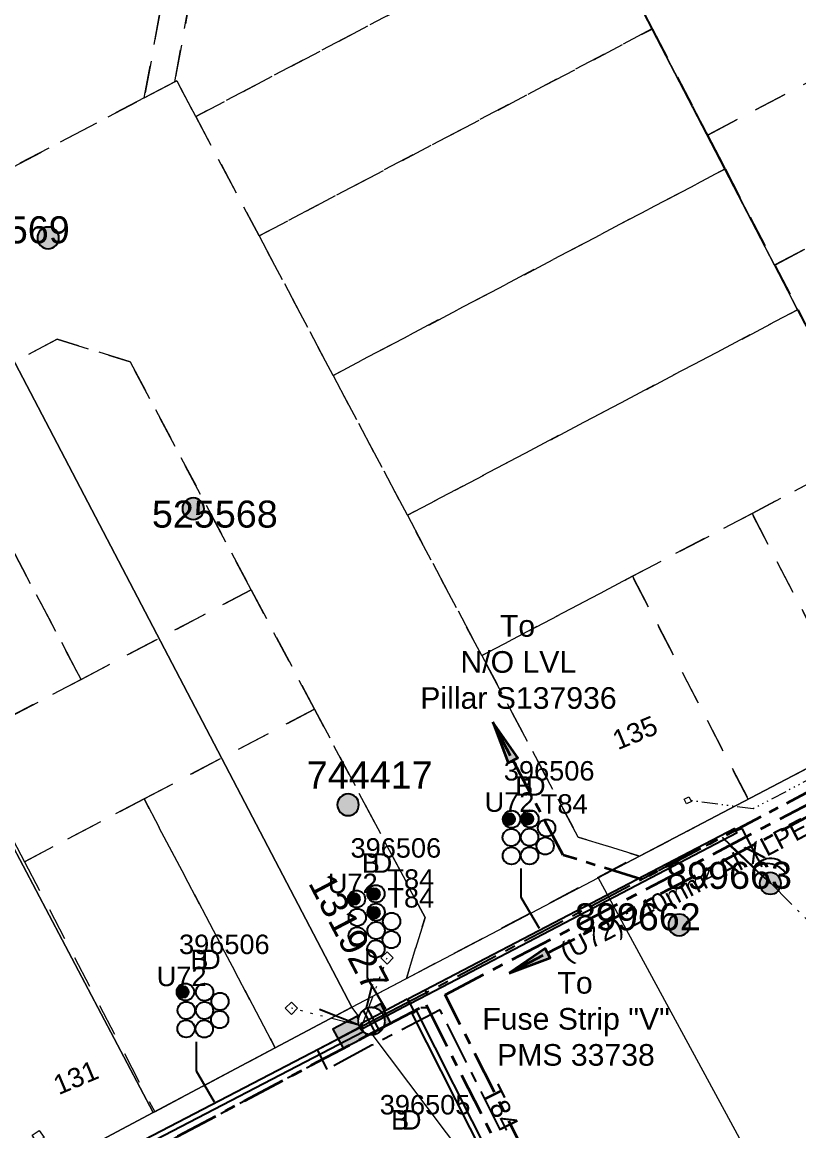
# Model space of a CAD drawing. Header units: metres. Extents: x 0 to 304202, y 0 to 6270858.
# Drawn here: x 303531.1 to 303603, y 6270281.1 to 6270383.7 of the extents above; entities that cross this region are included whole.
import ezdxf
from ezdxf import colors
from ezdxf.entities.mleader import LeaderData, LeaderLine
from ezdxf.enums import TextEntityAlignment as Align
from ezdxf.math import Vec2, Vec3

# ---------------------------------------------------------------- set-up
doc = ezdxf.new("R2010")
doc.units = ezdxf.units.M
for name, pattern in [('Cable Exist UG', [7, 4, -1, 1, -1]), ('Dash', [5, 3, -2]), ('PHANTOMX2', [6.6, 3, -0.75, 0.2, -0.75, 0.2, -0.75, 0.2, -0.75])]:
    doc.linetypes.add(name, pattern=pattern)
doc.layers.get('0').update_dxf_attribs({"color": 6})
doc.layers.add('_User Miscellaneous10', color=252, linetype='Continuous', lineweight=13, plot=False, transparency=0.65)
for name, color, linetype, lineweight in [('_User_HV_Exist', 1, 'Continuous', 35), ('_User_LV_Exist', 5, 'Continuous', 35), ('Cadastre Developer_SP_EXT', 98, 'Continuous', 15), ('Cadastre Developer_SP_NEW', 92, 'Continuous', 15), ('Cadastre Land Parcels_SP_EXT', 118, 'Continuous', 15), ('Cadastre Roads_SP_EXT', 218, 'Continuous', 15), ('Mains_HV_EXT', 13, 'Continuous', 25), ('Mains_LV_EXT', 163, 'Continuous', 25), ('Services_SP_EXT', 42, 'PHANTOMX2', 20)]:
    doc.layers.add(name, color=color, linetype=linetype, lineweight=lineweight)
for name, color, linetype in [('Duct_SP_EXT', 30, 'Continuous'), ('Equip_LV_EXT', 7, 'Continuous'), ('SupportsOH_SP_TR_HV_LV_SL_EXT', 7, 'Continuous'), ('SupportsUG_SP_LV_EXT', 7, 'Continuous'), ('Trench_SP_EXT', 7, 'Continuous')]:
    doc.layers.add(name, color=color, linetype=linetype)
doc.styles.add('iecARIAL', font='arial.ttf', dxfattribs={"height": 2})
doc.styles.add('POLE_LABEL', font='arial.ttf', dxfattribs={"height": 2})
doc.styles.get("Standard").update_dxf_attribs({"font": 'arial.ttf'})

# ---------------------------------------------------------------- blocks, each defined once
blk = doc.blocks.new('PILLAR_EXT')
blk.add_hatch(color=256).paths.add_polyline_path([(-2.5, 1), (-2.5, -1), (2.5, -1), (2.5, 1)])
for p, q in [((-2.5, 0), (2.5, 0)), ((0, 1), (0, -1))]:
    blk.add_line(p, q)
at = {"ltscale": 10}
blk.add_line((2.5, 0), (-2.5, 0), dxfattribs=at)
blk.add_lwpolyline([(-2.5, -1), (-1.25, -1), (1.25, -1), (2.5, -1), (2.5, 1), (-2.5, 1)], close=True)
at = {"width": 0.9, "flags": 8}
blk.add_attdef('ASSET_NUM', text='', height=2, rotation=90, dxfattribs=at).set_placement((-2, 4), align=Align.MIDDLE_LEFT)
for tag, p, flags in [('OWNED_BY', (0, -0.2), 9), ('STATE', (0, -0.4), 9), ('SUPPORT_TYPE', (0, -0.6), 9), ('USAGE', (0, -0.8), 9), ('LEGEND', (0, -1), 9), ('LOCATION', (0, -1.2), 9), ('STREETNAME', (0, -1.8), 9), ('SUBURB', (0, -2), 1), ('NOTES', (0, -1.4), 9), ('PARENT', (0, -1.6), 9)]:
    blk.add_attdef(tag, p, '', height=0.2, dxfattribs=dict(flags=flags))
blk = doc.blocks.new('DUCT_EXT')
blk.add_circle((0, 0.8), 0.8)
at = {"flags": 1}
blk.add_attdef('Z', (0, 0), '', height=0.2, dxfattribs=at)
at = {"flags": 9}
for tag, p in [('DUCT_CODE', (0, 0)), ('XSECT_TYPE', (0, -0.2)), ('STATE', (0, -0.6)), ('FB_REFERENCE', (0, -0.4)), ('NOTES', (0, -0.8))]:
    blk.add_attdef(tag, text='', height=0.2, dxfattribs=at).set_placement(p, align=Align.MIDDLE_LEFT)
blk = doc.blocks.new('CCP_EXT')
at = {"flags": 9}
for tag, p in [('STATE', (0, -1.8)), ('USAGE', (0, -1.2)), ('LEGEND', (0, -1.4)), ('LIFE_SUPPORT', (0, -1.6)), ('NOTES', (0, -2))]:
    blk.add_attdef(tag, text='', height=0.2, dxfattribs=at).set_placement(p, align=Align.MIDDLE_LEFT)
at = {"transparency": 33554687}
blk.add_wipeout([(0, 0.57), (0.57, 0), (0, -0.57), (-0.57, 0)], dxfattribs=at)
blk.add_lwpolyline([(-0.57, 0), (0, 0.57), (0.57, 0), (0, -0.57), (-0.57, 0)])
at = {"flags": 1}
blk.add_attdef('Z', (0, 0), '', height=0.2, dxfattribs=at)
at = {"flags": 9}
for tag, p in [('CCP_TYPE', (0, 0)), ('CONSTRUCTED_VOLTAGE', (0, -0.2)), ('OPERATING_VOLTAGE', (0, -0.6)), ('ORIENTATION', (0, -0.8)), ('OWNED_BY', (0, -1)), ('NO_PHASES', (0, -0.4))]:
    blk.add_attdef(tag, text='', height=0.2, dxfattribs=at).set_placement(p, align=Align.MIDDLE_LEFT)
blk = doc.blocks.new('POLE_EXT')
blk.add_hatch(color=256).paths.add_polyline_path([(-1, 0, 1), (1, 0, 1)])
blk.add_lwpolyline([(-1, 0, 1), (1, 0, 1)], format="xyb", close=True)
at = {"flags": 8}
blk.add_attdef('pNumber', text='', height=2, dxfattribs=at).set_placement((2.5, 2.5), align=Align.MIDDLE_CENTER)
at = {"style": 'POLE_LABEL', "flags": 9}
for tag, p in [('STRUCTURE_PLANT_NUMBER', (1.35, 0.03)), ('STREET_CODE', (1.35, -0.2))]:
    blk.add_attdef(tag, text='', height=0.2, dxfattribs=at).set_placement(p, align=Align.MIDDLE_LEFT)
at = {"flags": 9}
for tag, p in [('OWNED_BY', (1.35, -0.4)), ('SPECIAL_USE', (1.35, -0.8)), ('STATE', (1.35, -1)), ('PARENT', (1.35, -0.6)), ('cLV', (1.35, -1.4)), ('hDepth', (1.35, -1.6)), ('hDia', (1.35, -1.8)), ('cHV', (1.35, -2)), ('USAGE', (1.35, -1.2)), ('LBRACKET', (1.35, -2.2)), ('LExisting', (1.35, -2.4)), ('LANTNUMBER', (1.35, -2.6)), ('LOther', (1.35, -2.8)), ('LRemove', (1.35, -3)), ('cLinedev', (1.35, -3.4)), ('pExisting', (1.35, -3.8)), ('LEGEND', (1.35, -3.2)), ('LOCATION', (1.35, -3.6)), ('PFNUMBER', (1.35, -4)), ('NEWPFNUMBER', (1.35, -4.2)), ('pFooting', (1.35, -4.4)), ('pNew', (1.35, -4.6)), ('pRelocate', (1.35, -5)), ('pRemove', (1.35, -5.2)), ('pReplace', (1.35, -5.4)), ('pStay', (1.35, -5.6)), ('pType', (1.35, -5.8)), ('cspan', (1.35, -6)), ('STREETNAME', (1.35, -6.2)), ('SUBURB', (1.35, -6.4)), ('OPERATED_BY', (1.36, -7.01)), ('NOTES', (1.35, -6.6)), ('MAINTAINED_BY', (1.36, -6.81))]:
    blk.add_attdef(tag, text='', height=0.2, dxfattribs=at).set_placement(p, align=Align.MIDDLE_LEFT)
at = {"flags": 1}
blk.add_attdef('Z', (1.35, -7.33), '', height=0.2, dxfattribs=at)
blk = doc.blocks.new('LV_UG_LINKS_CLOSED_EXT')
at = {"layer": 'Equip_LV_EXT'}
for tag, flags, p in [('ACTUAL_STATUS', 9, (3, -2)), ('CONSTRUCTED_VOLTAGE', 9, (3, -2.2)), ('OPERATING_VOLTAGE', 9, (3, -2.6)), ('ORIENTATION', 9, (3, -2.8)), ('STATE', 9, (3, -3)), ('NO_PHASES', 9, (3, -2.4)), ('SWITCH_TYPE', 9, (3, -3.2)), ('OWNED_BY', 9, (3, -3.8)), ('OPERATED_BY', 9, (3, -4)), ('USAGE', 9, (3, -3.4)), ('NOTES', 9, (3, -3.6)), ('MAINTAINED_BY', 9, (3, -4.2)), ('TYPE', 9, (3, -4.6)), ('Z', 1, (3, -4.8)), ('NUMBER_OF_PHASES', 9, (3, -4.4))]:
    blk.add_attdef(tag, text='', height=0.2, dxfattribs=dict(at, flags=flags)).set_placement(p, align=Align.MIDDLE_LEFT)
at = {"transparency": 33554687}
blk.add_wipeout([(4, 1.25), (3.97, 1.25), (3.94, 1.25), (3.91, 1.25), (3.88, 1.24), (3.85, 1.24), (3.82, 1.24), (3.79, 1.23), (3.76, 1.23), (3.73, 1.22), (3.7, 1.21), (3.67, 1.2), (3.64, 1.2), (3.61, 1.19), (3.58, 1.18), (3.55, 1.17), (3.52, 1.15), (3.49, 1.14), (3.47, 1.13), (3.44, 1.12), (3.41, 1.1), (3.38, 1.09), (3.36, 1.07), (3.33, 1.06), (3.31, 1.04), (3.28, 1.02), (3.26, 1), (3.23, 0.99), (3.21, 0.97), (3.18, 0.95), (3.16, 0.93), (3.14, 0.91), (3.12, 0.88), (3.09, 0.86), (3.07, 0.84), (3.05, 0.82), (3.03, 0.79), (3.01, 0.77), (3, 0.74), (2.98, 0.72), (2.96, 0.69), (2.94, 0.67), (2.93, 0.64), (2.91, 0.62), (2.9, 0.59), (2.88, 0.56), (2.87, 0.53), (2.86, 0.51), (2.85, 0.48), (2.83, 0.45), (2.82, 0.42), (2.81, 0.39), (2.8, 0.36), (2.8, 0.33), (2.79, 0.3), (2.78, 0.27), (2.77, 0.24), (2.77, 0.21), (2.76, 0.18), (2.76, 0.15), (2.76, 0.12), (2.75, 0.09), (2.75, 0.06), (2.75, 0.03), (2.75, 0), (2.75, -0.03), (2.75, -0.06), (2.75, -0.09), (2.76, -0.12), (2.76, -0.15), (2.76, -0.18), (2.77, -0.21), (2.77, -0.24), (2.78, -0.27), (2.79, -0.3), (2.8, -0.33), (2.8, -0.36), (2.81, -0.39), (2.82, -0.42), (2.83, -0.45), (2.85, -0.48), (2.86, -0.51), (2.87, -0.53), (2.88, -0.56), (2.9, -0.59), (2.91, -0.62), (2.93, -0.64), (2.94, -0.67), (2.96, -0.69), (2.98, -0.72), (3, -0.74), (3.01, -0.77), (3.03, -0.79), (3.05, -0.82), (3.07, -0.84), (3.09, -0.86), (3.12, -0.88), (3.14, -0.91), (3.16, -0.93), (3.18, -0.95), (3.21, -0.97), (3.23, -0.99), (3.26, -1), (3.28, -1.02), (3.31, -1.04), (3.33, -1.06), (3.36, -1.07), (3.38, -1.09), (3.41, -1.1), (3.44, -1.12), (3.47, -1.13), (3.49, -1.14), (3.52, -1.15), (3.55, -1.17), (3.58, -1.18), (3.61, -1.19), (3.64, -1.2), (3.67, -1.2), (3.7, -1.21), (3.73, -1.22), (3.76, -1.23), (3.79, -1.23), (3.82, -1.24), (3.85, -1.24), (3.88, -1.24), (3.91, -1.25), (3.94, -1.25), (3.97, -1.25), (4, -1.25), (4.03, -1.25), (4.06, -1.25), (4.09, -1.25), (4.12, -1.24), (4.15, -1.24), (4.18, -1.24), (4.21, -1.23), (4.24, -1.23), (4.27, -1.22), (4.3, -1.21), (4.33, -1.2), (4.36, -1.2), (4.39, -1.19), (4.42, -1.18), (4.45, -1.17), (4.48, -1.15), (4.51, -1.14), (4.53, -1.13), (4.56, -1.12), (4.59, -1.1), (4.62, -1.09), (4.64, -1.07), (4.67, -1.06), (4.69, -1.04), (4.72, -1.02), (4.74, -1), (4.77, -0.99), (4.79, -0.97), (4.82, -0.95), (4.84, -0.93), (4.86, -0.91), (4.88, -0.88), (4.91, -0.86), (4.93, -0.84), (4.95, -0.82), (4.97, -0.79), (4.99, -0.77), (5, -0.74), (5.02, -0.72), (5.04, -0.69), (5.06, -0.67), (5.07, -0.64), (5.09, -0.62), (5.1, -0.59), (5.12, -0.56), (5.13, -0.53), (5.14, -0.51), (5.15, -0.48), (5.17, -0.45), (5.18, -0.42), (5.19, -0.39), (5.2, -0.36), (5.2, -0.33), (5.21, -0.3), (5.22, -0.27), (5.23, -0.24), (5.23, -0.21), (5.24, -0.18), (5.24, -0.15), (5.24, -0.12), (5.25, -0.09), (5.25, -0.06), (5.25, -0.03), (5.25, 0), (5.25, 0.03), (5.25, 0.06), (5.25, 0.09), (5.24, 0.12), (5.24, 0.15), (5.24, 0.18), (5.23, 0.21), (5.23, 0.24), (5.22, 0.27), (5.21, 0.3), (5.2, 0.33), (5.2, 0.36), (5.19, 0.39), (5.18, 0.42), (5.17, 0.45), (5.15, 0.48), (5.14, 0.51), (5.13, 0.53), (5.12, 0.56), (5.1, 0.59), (5.09, 0.62), (5.07, 0.64), (5.06, 0.67), (5.04, 0.69), (5.02, 0.72), (5, 0.74), (4.99, 0.77), (4.97, 0.79), (4.95, 0.82), (4.93, 0.84), (4.91, 0.86), (4.88, 0.88), (4.86, 0.91), (4.84, 0.93), (4.82, 0.95), (4.79, 0.97), (4.77, 0.99), (4.74, 1), (4.72, 1.02), (4.69, 1.04), (4.67, 1.06), (4.64, 1.07), (4.62, 1.09), (4.59, 1.1), (4.56, 1.12), (4.53, 1.13), (4.51, 1.14), (4.48, 1.15), (4.45, 1.17), (4.42, 1.18), (4.39, 1.19), (4.36, 1.2), (4.33, 1.2), (4.3, 1.21), (4.27, 1.22), (4.24, 1.23), (4.21, 1.23), (4.18, 1.24), (4.15, 1.24), (4.12, 1.24), (4.09, 1.25), (4.06, 1.25), (4.03, 1.25)], dxfattribs=at).dxf.layer = 'Equip_LV_EXT'
at = {"layer": 'Equip_LV_EXT'}
for p, q in [((3.79, 1.23), (3.79, -1.23)), ((4.21, 1.23), (4.21, -1.23))]:
    blk.add_line(p, q, dxfattribs=at)
at = {"layer": 'Equip_LV_EXT', "flags": 128}
blk.add_lwpolyline([(4, 1.25), (3.97, 1.25), (3.94, 1.25), (3.91, 1.25), (3.88, 1.24), (3.85, 1.24), (3.82, 1.24), (3.79, 1.23), (3.76, 1.23), (3.73, 1.22), (3.7, 1.21), (3.67, 1.2), (3.64, 1.2), (3.61, 1.19), (3.58, 1.18), (3.55, 1.17), (3.52, 1.15), (3.49, 1.14), (3.47, 1.13), (3.44, 1.12), (3.41, 1.1), (3.38, 1.09), (3.36, 1.07), (3.33, 1.06), (3.31, 1.04), (3.28, 1.02), (3.26, 1), (3.23, 0.99), (3.21, 0.97), (3.18, 0.95), (3.16, 0.93), (3.14, 0.91), (3.12, 0.88), (3.09, 0.86), (3.07, 0.84), (3.05, 0.82), (3.03, 0.79), (3.01, 0.77), (3, 0.74), (2.98, 0.72), (2.96, 0.69), (2.94, 0.67), (2.93, 0.64), (2.91, 0.62), (2.9, 0.59), (2.88, 0.56), (2.87, 0.53), (2.86, 0.51), (2.85, 0.48), (2.83, 0.45), (2.82, 0.42), (2.81, 0.39), (2.8, 0.36), (2.8, 0.33), (2.79, 0.3), (2.78, 0.27), (2.77, 0.24), (2.77, 0.21), (2.76, 0.18), (2.76, 0.15), (2.76, 0.12), (2.75, 0.09), (2.75, 0.06), (2.75, 0.03), (2.75, 0), (2.75, -0.03), (2.75, -0.06), (2.75, -0.09), (2.76, -0.12), (2.76, -0.15), (2.76, -0.18), (2.77, -0.21), (2.77, -0.24), (2.78, -0.27), (2.79, -0.3), (2.8, -0.33), (2.8, -0.36), (2.81, -0.39), (2.82, -0.42), (2.83, -0.45), (2.85, -0.48), (2.86, -0.51), (2.87, -0.53), (2.88, -0.56), (2.9, -0.59), (2.91, -0.62), (2.93, -0.64), (2.94, -0.67), (2.96, -0.69), (2.98, -0.72), (3, -0.74), (3.01, -0.77), (3.03, -0.79), (3.05, -0.82), (3.07, -0.84), (3.09, -0.86), (3.12, -0.88), (3.14, -0.91), (3.16, -0.93), (3.18, -0.95), (3.21, -0.97), (3.23, -0.99), (3.26, -1), (3.28, -1.02), (3.31, -1.04), (3.33, -1.06), (3.36, -1.07), (3.38, -1.09), (3.41, -1.1), (3.44, -1.12), (3.47, -1.13), (3.49, -1.14), (3.52, -1.15), (3.55, -1.17), (3.58, -1.18), (3.61, -1.19), (3.64, -1.2), (3.67, -1.2), (3.7, -1.21), (3.73, -1.22), (3.76, -1.23), (3.79, -1.23), (3.82, -1.24), (3.85, -1.24), (3.88, -1.24), (3.91, -1.25), (3.94, -1.25), (3.97, -1.25), (4, -1.25), (4.03, -1.25), (4.06, -1.25), (4.09, -1.25), (4.12, -1.24), (4.15, -1.24), (4.18, -1.24), (4.21, -1.23), (4.24, -1.23), (4.27, -1.22), (4.3, -1.21), (4.33, -1.2), (4.36, -1.2), (4.39, -1.19), (4.42, -1.18), (4.45, -1.17), (4.48, -1.15), (4.51, -1.14), (4.53, -1.13), (4.56, -1.12), (4.59, -1.1), (4.62, -1.09), (4.64, -1.07), (4.67, -1.06), (4.69, -1.04), (4.72, -1.02), (4.74, -1), (4.77, -0.99), (4.79, -0.97), (4.82, -0.95), (4.84, -0.93), (4.86, -0.91), (4.88, -0.88), (4.91, -0.86), (4.93, -0.84), (4.95, -0.82), (4.97, -0.79), (4.99, -0.77), (5, -0.74), (5.02, -0.72), (5.04, -0.69), (5.06, -0.67), (5.07, -0.64), (5.09, -0.62), (5.1, -0.59), (5.12, -0.56), (5.13, -0.53), (5.14, -0.51), (5.15, -0.48), (5.17, -0.45), (5.18, -0.42), (5.19, -0.39), (5.2, -0.36), (5.2, -0.33), (5.21, -0.3), (5.22, -0.27), (5.23, -0.24), (5.23, -0.21), (5.24, -0.18), (5.24, -0.15), (5.24, -0.12), (5.25, -0.09), (5.25, -0.06), (5.25, -0.03), (5.25, 0), (5.25, 0.03), (5.25, 0.06), (5.25, 0.09), (5.24, 0.12), (5.24, 0.15), (5.24, 0.18), (5.23, 0.21), (5.23, 0.24), (5.22, 0.27), (5.21, 0.3), (5.2, 0.33), (5.2, 0.36), (5.19, 0.39), (5.18, 0.42), (5.17, 0.45), (5.15, 0.48), (5.14, 0.51), (5.13, 0.53), (5.12, 0.56), (5.1, 0.59), (5.09, 0.62), (5.07, 0.64), (5.06, 0.67), (5.04, 0.69), (5.02, 0.72), (5, 0.74), (4.99, 0.77), (4.97, 0.79), (4.95, 0.82), (4.93, 0.84), (4.91, 0.86), (4.88, 0.88), (4.86, 0.91), (4.84, 0.93), (4.82, 0.95), (4.79, 0.97), (4.77, 0.99), (4.74, 1), (4.72, 1.02), (4.69, 1.04), (4.67, 1.06), (4.64, 1.07), (4.62, 1.09), (4.59, 1.1), (4.56, 1.12), (4.53, 1.13), (4.51, 1.14), (4.48, 1.15), (4.45, 1.17), (4.42, 1.18), (4.39, 1.19), (4.36, 1.2), (4.33, 1.2), (4.3, 1.21), (4.27, 1.22), (4.24, 1.23), (4.21, 1.23), (4.18, 1.24), (4.15, 1.24), (4.12, 1.24), (4.09, 1.25), (4.06, 1.25), (4.03, 1.25)], close=True, dxfattribs=at)
blk = doc.blocks.new('CABLE_LARGE_EXT')
h = blk.add_hatch(color=256)
edge = h.paths.add_edge_path()
edge.add_arc((0, 0.55), 0.55, 0, 360)
blk.add_circle((0, 0.55), 0.55)
at = {"flags": 1}
blk.add_attdef('Z', (0, 0), '', height=0.2, dxfattribs=at)
at = {"flags": 9}
for tag, p in [('COND_CODE', (0, 0)), ('STATE', (0, -0.4)), ('XSECT_SIZE', (0, -0.6)), ('FB_REFERENCE', (0, -0.2)), ('NOTES', (0, -0.8))]:
    blk.add_attdef(tag, text='', height=0.2, dxfattribs=at).set_placement(p, align=Align.MIDDLE_LEFT)
blk = doc.blocks.new('*U256')
at = {"layer": 'Services_SP_EXT', "linetype": 'Continuous', "ltscale": 0.5}
blk.add_lwpolyline([(-17.75, 2.75), (-17.25, 2.75), (-17.25, 2.25), (-17.75, 2.25)], close=True, dxfattribs=at)
at = {"layer": 'Services_SP_EXT', "ltscale": 0.5, "flags": 128}
for points in [[(-12.5, -1), (-17.5, 2.5)], [(-2.5, -1), (-12.5, -1)], [(-2.5, -1), (0, -2), (2.5, -1)]]:
    blk.add_lwpolyline(points, dxfattribs=at)
blk = doc.blocks.new('ARROW')
h = blk.add_hatch(color=256)
h.dxf.hatch_style = 1
h.paths.add_polyline_path([(-4, 0), (0, -0.5), (0, 0.5)])
blk.add_line((-0.5, 0), (-4, 0))
at = {"flags": 128}
blk.add_lwpolyline([(-4, 0), (0, -0.5), (0, 0.5)], close=True, dxfattribs=at)
blk.add_circle((0, 0), 0.0001)

msp = doc.modelspace()

# ---------------------------------------------------------------- linework, layer by layer
at = {"layer": '_User_HV_Exist', "linetype": 'Cable Exist UG'}
msp.add_lwpolyline([(303581.228, 6270225.006), (303581.228, 6270225.006), (303607.027, 6270238.593), (303599.583, 6270252.862), (303599.583, 6270252.862), (303599.299, 6270253.391), (303590.909, 6270269.192), (303581.083, 6270272.223), (303570.221, 6270293.73), (303570.221, 6270293.73), (303633.358, 6270326.85), (303633.358, 6270326.85)], dxfattribs=at)
at = {"layer": '_User_LV_Exist', "linetype": 'Cable Exist UG', "ltscale": 0.9}
for points in [[(303632.888, 6270327.743), (303588.415, 6270304.395), (303581.143, 6270306.638), (303576.494, 6270315.394)], [(303609.619, 6270314.379), (303610.083, 6270313.493), (303579.698, 6270297.573)]]:
    msp.add_lwpolyline(points, dxfattribs=at)
at = {"layer": 'Cadastre Developer_SP_EXT', "linetype": 'Dash'}
for points in [[(303574.241, 6270412.114), (303569.769, 6270420.721), (303558.772, 6270414.939), (303545.349, 6270407.882), (303544.803, 6270389.913), (303542.373, 6270376.678), (303545.186, 6270378.158), (303547.616, 6270391.393), (303576.985, 6270406.834), (303574.241, 6270412.114)], [(303545.349, 6270407.882), (303541.722, 6270414.865), (303528.445, 6270407.883), (303515.12, 6270401.292), (303514.099, 6270400.787), (303530.192, 6270370.27), (303542.373, 6270376.678), (303544.803, 6270389.913), (303545.349, 6270407.882)], [(303581.2, 6270398.721), (303576.985, 6270406.834), (303547.616, 6270391.393), (303545.186, 6270378.158), (303545.38, 6270378.26), (303547.138, 6270374.948), (303583.587, 6270394.127), (303581.2, 6270398.721)], [(303623.772, 6270388.64), (303623.735, 6270388.712), (303617.526, 6270400.663), (303588.278, 6270385.26), (303589.416, 6270383.07), (303594.387, 6270373.502), (303594.526, 6270373.237), (303623.772, 6270388.64)], [(303589.363, 6270383.043), (303588.213, 6270385.226), (303583.587, 6270394.127), (303547.138, 6270374.948), (303553, 6270363.908), (303589.363, 6270383.043)], [(303629.998, 6270376.659), (303623.772, 6270388.64), (303594.526, 6270373.237), (303596.166, 6270370.12), (303596.148, 6270370.11), (303600.749, 6270361.256), (303629.998, 6270376.659)], [(303559.849, 6270351.009), (303596.166, 6270370.12), (303594.526, 6270373.237), (303589.358, 6270383.049), (303553, 6270363.908), (303559.849, 6270351.009)], [(303635.138, 6270366.765), (303629.998, 6270376.659), (303600.772, 6270361.213), (303602.903, 6270357.111), (303605.834, 6270351.333), (303635.138, 6270366.765)], [(303602.839, 6270357.076), (303600.686, 6270361.222), (303596.132, 6270370.103), (303559.849, 6270351.009), (303566.719, 6270338.069), (303602.839, 6270357.076)], [(303609.617, 6270344.034), (303605.825, 6270351.329), (303602.839, 6270357.076), (303566.719, 6270338.069), (303573.612, 6270325.087), (303587.556, 6270332.426), (303598.618, 6270338.246), (303609.617, 6270344.034)], [(303541.068, 6270352.262), (303534.297, 6270354.352), (303523.051, 6270348.435), (303536.52, 6270322.892), (303552.263, 6270331.175), (303541.068, 6270352.262)], [(303523.051, 6270348.435), (303511.989, 6270342.616), (303525.458, 6270317.073), (303536.52, 6270322.892), (303523.051, 6270348.435)], [(303611.821, 6270339.793), (303609.617, 6270344.034), (303598.618, 6270338.246), (303609.333, 6270317.616), (303620.345, 6270323.386), (303611.821, 6270339.793)], [(303598.618, 6270338.246), (303587.556, 6270332.426), (303598.262, 6270311.814), (303609.333, 6270317.616), (303598.618, 6270338.246)], [(303587.556, 6270332.426), (303573.612, 6270325.087), (303582.521, 6270308.306), (303588.217, 6270306.549), (303598.262, 6270311.814), (303587.556, 6270332.426)], [(303558.125, 6270320.135), (303552.263, 6270331.175), (303536.52, 6270322.892), (303525.458, 6270317.073), (303527.896, 6270312.448), (303531.279, 6270306.032), (303542.351, 6270311.836), (303558.125, 6270320.135)], [(303542.351, 6270311.836), (303531.279, 6270306.032), (303543.342, 6270282.898), (303554.486, 6270288.82), (303542.351, 6270311.836)]]:
    msp.add_lwpolyline(points, close=True, dxfattribs=at)
at = {"layer": 'Cadastre Land Parcels_SP_EXT', "linetype": 'Continuous'}
for points in [[(303512.596, 6270437.819), (303491.463, 6270426.589), (303561.587, 6270292.592), (303584.372, 6270304.534), (303620.345, 6270323.387), (303569.738, 6270420.86), (303545.161, 6270407.885), (303541.547, 6270414.819), (303528.247, 6270407.801), (303512.596, 6270437.819)], [(303561.587, 6270292.592), (303491.463, 6270426.589), (303472.61, 6270416.674), (303488.373, 6270386.813), (303504.225, 6270356.715), (303511.658, 6270342.593), (303527.509, 6270312.492), (303543.197, 6270282.825), (303561.587, 6270292.592)], [(303543.197, 6270282.825), (303527.509, 6270312.492), (303515.147, 6270305.998), (303530.858, 6270276.271), (303543.197, 6270282.825)]]:
    msp.add_lwpolyline(points, close=True, dxfattribs=at)
at = {"layer": 'Cadastre Roads_SP_EXT', "linetype": 'Continuous'}
msp.add_lwpolyline([(303742.518, 6270351.898), (303733.669, 6270365.971), (303725.723, 6270378.607), (303620.345, 6270323.387), (303584.372, 6270304.534), (303599.402, 6270276.844), (303742.518, 6270351.898)], close=True, dxfattribs=at)
at = {"layer": 'Duct_SP_EXT'}
for p, q in [((303597.017, 6270309.117), (303568.362, 6270294.156)), ((303597.017, 6270309.117), (303597.128, 6270308.904)), ((303597.239, 6270308.692), (303597.128, 6270308.904)), ((303597.239, 6270308.692), (303568.584, 6270293.73)), ((303568.362, 6270294.156), (303566.755, 6270293.316)), ((303568.584, 6270293.73), (303566.977, 6270292.891)), ((303568.362, 6270294.156), (303568.473, 6270293.943)), ((303568.584, 6270293.73), (303568.473, 6270293.943)), ((303566.716, 6270293.318), (303566.828, 6270293.106)), ((303566.755, 6270293.316), (303566.866, 6270293.104)), ((303566.94, 6270292.894), (303566.828, 6270293.106)), ((303566.977, 6270292.891), (303566.866, 6270293.104)), ((303567.164, 6270291.997), (303567.378, 6270292.105)), ((303577.481, 6270271.623), (303567.164, 6270291.997)), ((303567.592, 6270292.214), (303567.378, 6270292.105)), ((303577.909, 6270271.84), (303567.592, 6270292.214))]:
    msp.add_line(p, q, dxfattribs=at)
for points in [[(303577.233, 6270305.416), (303577.233, 6270302.749), (303578.909, 6270299.879)], [(303563.005, 6270297.971), (303563.005, 6270295.304), (303564.681, 6270292.434)], [(303547.169, 6270289.367), (303547.169, 6270286.701), (303548.845, 6270283.83)]]:
    msp.add_lwpolyline(points, dxfattribs=at)
at = {"layer": 'Mains_HV_EXT', "linetype": 'Cable Exist UG'}
msp.add_lwpolyline([(303592.704, 6270246.882), (303600.49, 6270250.979), (303599.583, 6270252.862), (303599.583, 6270252.862), (303599.299, 6270253.391), (303590.909, 6270269.192), (303581.083, 6270272.223), (303570.221, 6270293.73), (303570.221, 6270293.73), (303596.573, 6270307.519), (303600.314, 6270304.026)], dxfattribs=at)
at = {"layer": 'Mains_HV_EXT', "linetype": 'Continuous'}
msp.add_lwpolyline([(303602.022, 6270305.228, 0.6071515), (303598.763, 6270305.434)], format="xyb", dxfattribs=at)
at = {"layer": 'Mains_LV_EXT', "linetype": 'Continuous'}
msp.add_lwpolyline([(303601.78, 6270304.916, 0.4102375), (303598.906, 6270305.526)], format="xyb", dxfattribs=at)
at = {"layer": 'Services_SP_EXT'}
msp.add_lwpolyline([(303600.196, 6270304.197), (303614.439, 6270289.88), (303623.998, 6270275.859)], dxfattribs=at)
at = {"layer": 'Trench_SP_EXT', "linetype": 'Cable Exist UG'}
for points in [[(303597.128, 6270308.904), (303597.686, 6270309.099), (303600.314, 6270304.026)], [(303558.6, 6270292.397), (303562.515, 6270290.821), (303563.72, 6270295.567)], [(303567.378, 6270292.105), (303566.899, 6270293.118)]]:
    msp.add_lwpolyline(points, dxfattribs=at)

# ---------------------------------------------------------------- block references
at = {"layer": '_User Miscellaneous10', "rotation": 27.6607811217951}
msp.add_blockref('*U256', (303609.333, 6270317.616), dxfattribs=at)
at = {"layer": '_User_LV_Exist'}
for p, rotation in [((303576.494, 6270315.394), 297.966098924962), ((303579.698, 6270297.573), 27.65261282198681)]:
    msp.add_blockref('ARROW', p, dxfattribs=dict(at, rotation=rotation))
at = {"layer": 'Duct_SP_EXT'}
for name, p, rotation in [('DUCT_EXT', (303575.569, 6270309.971), 269.0225856061805), ('CABLE_LARGE_EXT', (303575.569, 6270309.971), 270.1351843094477), ('CABLE_LARGE_EXT', (303577.267, 6270309.987), 270.8535634903801), ('DUCT_EXT', (303577.267, 6270309.987), 269.8098478179701), ('DUCT_EXT', (303578.804, 6270309.152), 269.7167418960036), ('DUCT_EXT', (303575.536, 6270308.266), 270.3274008977049), ('DUCT_EXT', (303577.229, 6270308.284), 270.3274008977049), ('DUCT_EXT', (303578.675, 6270307.481), 270.276479293946), ('DUCT_EXT', (303575.553, 6270306.569), 270.3274008977049), ('DUCT_EXT', (303577.235, 6270306.578), 270.3274008977049), ('DUCT_EXT', (303563.016, 6270303.039), 272.2670628440103), ('DUCT_EXT', (303561.214, 6270302.589), 269.5141045886899), ('CABLE_LARGE_EXT', (303561.214, 6270302.589), 269.5141045886899), ('CABLE_LARGE_EXT', (303563.065, 6270303.039), 270.8535634903801), ('DUCT_EXT', (303561.29, 6270300.892), 269.3526176247397), ('DUCT_EXT', (303563.032, 6270301.383), 268.6980473304525), ('CABLE_LARGE_EXT', (303563.065, 6270301.3), 270.8535634903801), ('DUCT_EXT', (303564.462, 6270300.508), 269.8163603115904), ('DUCT_EXT', (303561.278, 6270299.195), 269.3526176247397), ('DUCT_EXT', (303563.028, 6270299.676), 269.3526176247397), ('DUCT_EXT', (303564.43, 6270298.824), 269.8587343692632), ('DUCT_EXT', (303563.005, 6270297.971), 269.3526176247397), ('DUCT_EXT', (303545.378, 6270293.986), 269.5141045886899), ('CABLE_LARGE_EXT', (303545.378, 6270293.986), 269.5141045886899), ('DUCT_EXT', (303547.15, 6270293.985), 268.6980473304525), ('DUCT_EXT', (303548.58, 6270293.111), 269.8163603115904), ('DUCT_EXT', (303545.453, 6270292.289), 269.3526176247397), ('DUCT_EXT', (303547.146, 6270292.279), 269.3526176247397), ('DUCT_EXT', (303545.442, 6270290.592), 269.3526176247397), ('DUCT_EXT', (303547.123, 6270290.573), 269.3526176247397), ('DUCT_EXT', (303548.548, 6270291.426), 269.8587343692632)]:
    msp.add_blockref(name, p, dxfattribs=dict(at, rotation=rotation))
at = {"layer": 'SupportsOH_SP_TR_HV_LV_SL_EXT'}
ref = msp.add_blockref('POLE_EXT', (303533.474, 6270363.724), dxfattribs=at)
ref.add_attrib('ASSET_NUM', '525569', dxfattribs={"layer": '0', "height": 2.5, "style": 'POLE_LABEL'}).set_placement((303535.474, 6270364.474), align=Align.MIDDLE_RIGHT)
ref = msp.add_blockref('POLE_EXT', (303546.9, 6270338.679), dxfattribs=at)
ref.add_attrib('ASSET_NUM', '525568', dxfattribs={"layer": '0', "height": 2.5, "style": 'POLE_LABEL'}).set_placement((303548.9, 6270339.429), align=Align.TOP_CENTER)
ref = msp.add_blockref('POLE_EXT', (303561.232, 6270311.299), dxfattribs=at)
ref.add_attrib('ASSET_NUM', '744417', dxfattribs={"layer": '0', "height": 2.5, "style": 'POLE_LABEL'}).set_placement((303563.232, 6270312.049), align=Align.BOTTOM_CENTER)
ref = msp.add_blockref('POLE_EXT', (303600.314, 6270304.025), dxfattribs=at)
ref.add_attrib('ASSET_NUM', '899663', dxfattribs={"layer": '0', "height": 2.5, "rotation": 0.07257, "style": 'POLE_LABEL'}).set_placement((303602.314, 6270304.775), align=Align.MIDDLE_RIGHT)
ref = msp.add_blockref('POLE_EXT', (303591.875, 6270300.183), dxfattribs=at)
ref.add_attrib('ASSET_NUM', '899662', dxfattribs={"layer": '0', "height": 2.5, "style": 'POLE_LABEL'}).set_placement((303593.875, 6270300.933), align=Align.MIDDLE_RIGHT)
at = {"layer": 'SupportsUG_SP_LV_EXT'}
ref = msp.add_blockref('PILLAR_EXT', (303562.515, 6270290.821), dxfattribs=dict(at, rotation=27.78880865400763))
ref.add_attrib('ASSET_NUM', '131927', dxfattribs={"layer": '0', "height": 2.5, "rotation": 297.62957, "style": 'iecARIAL'}).set_placement((303564.015, 6270294.321), align=Align.MIDDLE_RIGHT)

# ---------------------------------------------------------------- texts
at = {"layer": '_User_HV_Exist', "lineweight": 0, "insert": (303597.775, 6270307.293), "char_height": 1.75, "attachment_point": 2, "rotation": 27.65928}
msp.add_mtext('(U72) 240mm² Al XLPE/PVC/HDPE', dxfattribs=at)
at = {"layer": '_User_LV_Exist', "char_height": 2, "attachment_point": 1}
for s, insert in [('\\pi-1.5457;To\\P\\pi-5.2012;N/O LVL\\P\\pi-8.9147;Pillar S137936', (303576.832, 6270328.84)), ('\\pi-1.5457;To\\P\\pi-8.498;Fuse Strip "V"\\P\\pi-7.131;PMS 33738', (303582.154, 6270295.83))]:
    msp.add_mtext(s, dxfattribs=dict(at, insert=insert))
at = {"layer": 'Cadastre Land Parcels_SP_EXT'}
for s, rotation, p in [('135', 22.61038, (303586.191, 6270316.329)), ('131', 22.89048, (303534.447, 6270284.428))]:
    msp.add_text(s, height=1.8, rotation=rotation, dxfattribs=at).set_placement(p)
at = {"layer": 'Duct_SP_EXT'}
for s, p in [('396506', (303575.648, 6270313.536)), ('B', (303576.692, 6270312.136)), ('D', (303577.698, 6270312.136)), ('U72', (303573.866, 6270310.643)), ('T84', (303579.072, 6270310.475)), ('396506', (303561.458, 6270306.405)), ('B', (303562.502, 6270305.005)), ('D', (303563.508, 6270305.005)), ('U72', (303559.357, 6270303.125)), ('T84', (303564.87, 6270303.527)), ('T84', (303564.87, 6270301.788)), ('396506', (303545.584, 6270297.488)), ('B', (303546.628, 6270296.088)), ('D', (303547.634, 6270296.088)), ('U72', (303543.521, 6270294.522)), ('396505', (303564.163, 6270282.654)), ('B', (303565.207, 6270281.254)), ('D', (303566.213, 6270281.254))]:
    msp.add_text(s, height=1.8, dxfattribs=at).set_placement(p)
at = {"layer": 'Mains_LV_EXT'}
msp.add_text('T84', height=1.8, rotation=296.67903, dxfattribs=at).set_placement((303573.549, 6270284.768))

# ---------------------------------------------------------------- next in the draw order: block references
at = {"layer": 'Services_SP_EXT'}
for p in [(303564.841, 6270297.133), (303555.994, 6270292.47)]:
    msp.add_blockref('CCP_EXT', p, dxfattribs=at)
at = {"layer": 'Services_SP_EXT', "rotation": 258.9986380948042}
msp.add_blockref('CCP_EXT', (303532.545, 6270280.625), dxfattribs=at)

# ---------------------------------------------------------------- next in the draw order: linework, layer by layer
at = {"layer": 'Cadastre Developer_SP_EXT', "linetype": 'Dash'}
for points in [[(303566.719, 6270338.069), (303559.849, 6270351.009), (303553, 6270363.908), (303547.138, 6270374.948), (303545.38, 6270378.26), (303545.186, 6270378.158), (303542.373, 6270376.678), (303530.192, 6270370.27), (303517.358, 6270363.52), (303504.526, 6270356.769), (303511.989, 6270342.616), (303523.051, 6270348.435), (303534.297, 6270354.352), (303541.068, 6270352.262), (303552.263, 6270331.175), (303558.125, 6270320.135), (303568.363, 6270300.855), (303566.629, 6270295.234), (303588.112, 6270306.582), (303582.521, 6270308.306), (303573.612, 6270325.087), (303566.719, 6270338.069)], [(303558.125, 6270320.135), (303542.351, 6270311.836), (303554.486, 6270288.82), (303566.629, 6270295.234), (303568.363, 6270300.855), (303558.125, 6270320.135)]]:
    msp.add_lwpolyline(points, close=True, dxfattribs=at)
at = {"layer": 'Cadastre Roads_SP_EXT', "linetype": 'Continuous'}
msp.add_lwpolyline([(303534.535, 6270242.812), (303546.231, 6270248.948), (303557.928, 6270255.084), (303569.625, 6270261.221), (303580.795, 6270267.081), (303561.587, 6270292.592), (303543.197, 6270282.825), (303530.858, 6270276.271), (303519.399, 6270270.185), (303507.941, 6270264.099), (303523.418, 6270236.979), (303534.535, 6270242.812)], close=True, dxfattribs=at)

# ---------------------------------------------------------------- next in the draw order: block references
at = {"layer": 'Equip_LV_EXT', "rotation": 27.78880865400763}
msp.add_blockref('LV_UG_LINKS_CLOSED_EXT', (303559.861, 6270289.422), dxfattribs=at)

# ---------------------------------------------------------------- next in the draw order: linework, layer by layer
at = {"layer": '_User_HV_Exist', "linetype": 'Cable Exist UG'}
msp.add_lwpolyline([(303539.283, 6270277.349), (303562.994, 6270289.943), (303564.3, 6270290.627), (303564.3, 6270290.627), (303568.461, 6270292.806), (303568.577, 6270292.548), (303568.577, 6270292.548), (303579.681, 6270270.562), (303589.53, 6270267.525), (303594.156, 6270258.939), (303570.487, 6270246.474), (303570.487, 6270246.474), (303570.487, 6270246.474)], dxfattribs=at)
at = {"layer": 'Duct_SP_EXT'}
for p, q in [((303566.716, 6270293.318), (303562.403, 6270291.033)), ((303566.94, 6270292.894), (303562.628, 6270290.609)), ((303562.451, 6270290.731), (303531.481, 6270274.66)), ((303562.403, 6270291.033), (303562.379, 6270291.02)), ((303562.379, 6270291.02), (303562.492, 6270290.808)), ((303562.403, 6270291.033), (303562.515, 6270290.821)), ((303562.451, 6270290.731), (303562.561, 6270290.518)), ((303562.604, 6270290.596), (303562.492, 6270290.808)), ((303562.628, 6270290.609), (303562.515, 6270290.821)), ((303562.672, 6270290.305), (303562.561, 6270290.518)), ((303562.628, 6270290.609), (303562.604, 6270290.596)), ((303562.672, 6270290.305), (303531.703, 6270274.234))]:
    msp.add_line(p, q, dxfattribs=at)
at = {"layer": 'Mains_HV_EXT', "linetype": 'Cable Exist UG'}
msp.add_lwpolyline([(303447.957, 6270228.834), (303452.304, 6270231.152), (303452.304, 6270231.152), (303562.994, 6270289.943), (303564.3, 6270290.627), (303564.3, 6270290.627), (303567.967, 6270292.549), (303568.577, 6270292.548), (303568.577, 6270292.548), (303579.681, 6270270.562), (303589.53, 6270267.525), (303597.532, 6270252.454), (303597.926, 6270251.659), (303592.079, 6270248.574), (303592.704, 6270246.882)], dxfattribs=at)
at = {"layer": 'Mains_LV_EXT', "linetype": 'Cable Exist UG'}
for points in [[(303562.515, 6270290.821), (303565.162, 6270292.208), (303565.162, 6270292.208), (303595.867, 6270308.306), (303600.314, 6270304.026)], [(303592.572, 6270247.013), (303594.14, 6270248.442), (303594.14, 6270248.442), (303600.925, 6270251.996), (303591.809, 6270270.007), (303581.511, 6270273.096), (303581.511, 6270273.096), (303580.081, 6270275.753), (303578.481, 6270274.957), (303569.751, 6270292.327), (303569.751, 6270292.327), (303563.444, 6270289.049), (303559.292, 6270286.821), (303558.418, 6270288.649), (303562.515, 6270290.821)]]:
    msp.add_lwpolyline(points, dxfattribs=at)
at = {"layer": 'Services_SP_EXT'}
for points in [[(303562.515, 6270290.821), (303564.841, 6270297.133)], [(303562.515, 6270290.821), (303555.994, 6270292.471)]]:
    msp.add_lwpolyline(points, dxfattribs=at)

# ---------------------------------------------------------------- next in the draw order: leaders
at = {"layer": '_User Miscellaneous10'}
ml = msp.add_multileader_mtext('Standard', dxfattribs=at)
ml.set_content('150w MH\\P7.5m MH\\P3m OR', color=256)
ml.set_leader_properties()
ml.build(insert=Vec2(0, 0))
ml.multileader.update_dxf_attribs({"leader_type": 2, "has_text_frame": 1, "text_left_attachment_type": 2, "text_right_attachment_type": 2, "dogleg_length": 0.01, "arrow_head_size": 2.5})
ctx = ml.context
ctx.base_point, ctx.char_height, ctx.arrow_head_size, ctx.landing_gap_size, ctx.plane_origin = Vec3(303639.882, 6270501.634), 1.8, 2.5, 1, Vec3(303629.882, 6270495.007)
ctx.left_attachment, ctx.right_attachment = 2, 2
notes = []
notes.append((ctx, [(0, (0, 0, 0), (0, 0), (1, 0), 1, [])]))
ctx.mtext.insert, ctx.mtext.width, ctx.mtext.flow_direction = Vec3(303640.882, 6270506.007), 11.72163, 5
ml = msp.add_multileader_mtext('Standard', dxfattribs=at)
ml.set_content('250w HPS\\P10.5m MH\\P4.5m OR', color=256)
ml.set_leader_properties()
ml.build(insert=Vec2(0, 0))
ml.multileader.update_dxf_attribs({"leader_type": 2, "has_text_frame": 1, "text_left_attachment_type": 2, "text_right_attachment_type": 2, "dogleg_length": 0.01, "arrow_head_size": 2.5})
ctx = ml.context
ctx.base_point, ctx.char_height, ctx.arrow_head_size, ctx.landing_gap_size, ctx.plane_origin = Vec3(303640.387, 6270488.503), 1.8, 2.5, 1, Vec3(303628.371, 6270485.499)
ctx.left_attachment, ctx.right_attachment = 2, 2
notes.append((ctx, [(0, (0, 0, 0), (0, 0), (1, 0), 1, [])]))
ctx.mtext.insert, ctx.mtext.width, ctx.mtext.flow_direction = Vec3(303641.387, 6270492.892), 18.21344, 5
ml = msp.add_multileader_mtext('Standard', dxfattribs=at)
ml.set_content('250w HPS\\P10.5m MH\\P4.5m OR', color=256)
ml.set_leader_properties()
ml.build(insert=Vec2(0, 0))
ml.multileader.update_dxf_attribs({"leader_type": 2, "has_text_frame": 1, "text_left_attachment_type": 2, "text_right_attachment_type": 2, "dogleg_length": 0.01, "arrow_head_size": 2.5})
ctx = ml.context
ctx.base_point, ctx.char_height, ctx.arrow_head_size, ctx.landing_gap_size, ctx.plane_origin = Vec3(303665.371, 6270441.11), 1.8, 2.5, 1, Vec3(303655.371, 6270434.499)
ctx.left_attachment, ctx.right_attachment = 2, 2
notes.append((ctx, [(0, (0, 0, 0), (0, 0), (1, 0), 1, [])]))
ctx.mtext.insert, ctx.mtext.width, ctx.mtext.flow_direction = Vec3(303666.371, 6270445.499), 18.21344, 5
ml = msp.add_multileader_mtext('Standard', dxfattribs=at)
ml.set_content('250w HPS\\P10.5m MH\\P4.5m OR', color=256)
ml.set_leader_properties()
ml.build(insert=Vec2(0, 0))
ml.multileader.update_dxf_attribs({"leader_type": 2, "has_text_frame": 1, "text_left_attachment_type": 2, "text_right_attachment_type": 2, "dogleg_length": 0.01, "arrow_head_size": 2.5})
ctx = ml.context
ctx.base_point, ctx.char_height, ctx.arrow_head_size, ctx.landing_gap_size, ctx.plane_origin = Vec3(303690.856, 6270390.417), 1.8, 2.5, 1, Vec3(303680.856, 6270385.477)
ctx.left_attachment, ctx.right_attachment = 2, 2
notes.append((ctx, [(0, (0, 0, 0), (0, 0), (1, 0), 1, [])]))
ctx.mtext.insert, ctx.mtext.width, ctx.mtext.flow_direction = Vec3(303691.856, 6270396.477), 12.62441, 5
ml = msp.add_multileader_mtext('Standard', dxfattribs=at)
ml.set_content('150w MH\\P7.5m MH\\P3m OR', color=256)
ml.set_leader_properties()
ml.build(insert=Vec2(0, 0))
ml.multileader.update_dxf_attribs({"leader_type": 2, "has_text_frame": 1, "text_left_attachment_type": 2, "text_right_attachment_type": 2, "dogleg_length": 0.01, "arrow_head_size": 2.5})
ctx = ml.context
ctx.base_point, ctx.char_height, ctx.arrow_head_size, ctx.landing_gap_size, ctx.plane_origin = Vec3(303704.371, 6270377.126), 1.8, 2.5, 1, Vec3(303694.371, 6270370.499)
ctx.left_attachment, ctx.right_attachment = 2, 2
notes.append((ctx, [(0, (0, 0, 0), (0, 0), (1, 0), 1, [])]))
ctx.mtext.insert, ctx.mtext.width, ctx.mtext.flow_direction = Vec3(303705.371, 6270381.499), 11.72163, 5
for ctx, leaders in notes:
    for number, flags, end, landing, length, lines in leaders:
        leader = LeaderData()
        leader.index, (leader.has_last_leader_line, leader.has_dogleg_vector, leader.attachment_direction) = number, flags
        leader.last_leader_point, leader.dogleg_vector, leader.dogleg_length = Vec3(end), Vec3(landing), length
        for number, points, colour, breaks in lines:
            line = LeaderLine()
            line.index, line.vertices, line.color, line.breaks = number, Vec3.list(points), colors.encode_raw_color(colour), breaks
            leader.lines.append(line)
        ctx.leaders.append(leader)

# ---------------------------------------------------------------- next in the draw order: leaders
at = {"layer": 'Cadastre Developer_SP_NEW'}
ml = msp.add_multileader_mtext('Standard', dxfattribs=at)
ml.set_content('{\\C7;CONSTRUCTED UNDER URS16232}', color=256)
ml.set_leader_properties()
ml.build(insert=Vec2(0, 0))
ml.multileader.update_dxf_attribs({"leader_type": 2, "has_text_frame": 1, "text_left_attachment_type": 2, "text_right_attachment_type": 2, "dogleg_length": 0.01})
ctx = ml.context
ctx.base_point, ctx.char_height, ctx.plane_origin, ctx.plane_x_axis, ctx.plane_y_axis = Vec3(303652.039, 6270457.854), 1.8, Vec3(304505.856, 6271177.178), Vec3(0.8848718, 0.4658345), Vec3(-0.4658345, 0.8848718)
ctx.left_attachment, ctx.right_attachment, ctx.text_align_type = 2, 2, 1
notes = []
notes.append((ctx, [(0, (0, 0, 0), (0, 0), (1, 0), 1, [])]))
ctx.mtext.insert, ctx.mtext.text_direction, ctx.mtext.rotation, ctx.mtext.width, ctx.mtext.alignment, ctx.mtext.flow_direction = Vec3(303662.23, 6270465.985), Vec3(0.8848718, 0.4658345), 0.4845775, 21.76031, 2, 5
ctx.mtext.has_bg_fill, ctx.mtext.bg_color, ctx.mtext.bg_scale_factor, ctx.mtext.bg_transparency, ctx.mtext.use_window_bg_color = 1, -1073741824, 2, 0, 1
for ctx, leaders in notes:
    for number, flags, end, landing, length, lines in leaders:
        leader = LeaderData()
        leader.index, (leader.has_last_leader_line, leader.has_dogleg_vector, leader.attachment_direction) = number, flags
        leader.last_leader_point, leader.dogleg_vector, leader.dogleg_length = Vec3(end), Vec3(landing), length
        for number, points, colour, breaks in lines:
            line = LeaderLine()
            line.index, line.vertices, line.color, line.breaks = number, Vec3.list(points), colors.encode_raw_color(colour), breaks
            leader.lines.append(line)
        ctx.leaders.append(leader)

# ---------------------------------------------------------------- next in the draw order: leaders
ml = msp.add_multileader_mtext('Standard', dxfattribs=at)
ml.set_content('{\\C7;CONSTRUCTED UNDER URS18369}', color=256)
ml.set_leader_properties()
ml.build(insert=Vec2(0, 0))
ml.multileader.update_dxf_attribs({"leader_type": 2, "has_text_frame": 1, "text_left_attachment_type": 2, "text_right_attachment_type": 2, "dogleg_length": 0.01})
ctx = ml.context
ctx.base_point, ctx.char_height, ctx.plane_origin, ctx.plane_x_axis, ctx.plane_y_axis = Vec3(303910.719, 6270584.601), 1.8, Vec3(305059.721, 6271101.545), Vec3(0.8878186, 0.4601935), Vec3(-0.4601935, 0.8878186)
ctx.left_attachment, ctx.right_attachment, ctx.text_align_type = 2, 2, 1
notes = []
notes.append((ctx, [(0, (0, 0, 0), (0, 0), (1, 0), 1, [])]))
ctx.mtext.insert, ctx.mtext.text_direction, ctx.mtext.rotation, ctx.mtext.width, ctx.mtext.alignment, ctx.mtext.flow_direction = Vec3(303920.971, 6270592.672), Vec3(0.8878186, 0.4601935), 0.4782132, 23.5182, 2, 5
ctx.mtext.has_bg_fill, ctx.mtext.bg_color, ctx.mtext.bg_scale_factor, ctx.mtext.bg_transparency, ctx.mtext.use_window_bg_color = 1, -1073741824, 2, 0, 1
for ctx, leaders in notes:
    for number, flags, end, landing, length, lines in leaders:
        leader = LeaderData()
        leader.index, (leader.has_last_leader_line, leader.has_dogleg_vector, leader.attachment_direction) = number, flags
        leader.last_leader_point, leader.dogleg_vector, leader.dogleg_length = Vec3(end), Vec3(landing), length
        for number, points, colour, breaks in lines:
            line = LeaderLine()
            line.index, line.vertices, line.color, line.breaks = number, Vec3.list(points), colors.encode_raw_color(colour), breaks
            leader.lines.append(line)
        ctx.leaders.append(leader)

# ---------------------------------------------------------------- next in the draw order: leaders
ml = msp.add_multileader_mtext('Standard', dxfattribs=at)
ml.set_content('{\\C7;CONSTRUCTED UNDER URS18369}', color=256)
ml.set_leader_properties()
ml.build(insert=Vec2(0, 0))
ml.multileader.update_dxf_attribs({"leader_type": 2, "has_text_frame": 1, "text_left_attachment_type": 2, "text_right_attachment_type": 2, "dogleg_length": 0.01})
ctx = ml.context
ctx.base_point, ctx.char_height, ctx.plane_origin, ctx.plane_x_axis, ctx.plane_y_axis = Vec3(303792.046, 6270524.313), 1.8, Vec3(304941.048, 6271041.257), Vec3(0.8878186, 0.4601935), Vec3(-0.4601935, 0.8878186)
ctx.left_attachment, ctx.right_attachment, ctx.text_align_type = 2, 2, 1
notes = []
notes.append((ctx, [(0, (0, 0, 0), (0, 0), (1, 0), 1, [])]))
ctx.mtext.insert, ctx.mtext.text_direction, ctx.mtext.rotation, ctx.mtext.width, ctx.mtext.alignment, ctx.mtext.flow_direction = Vec3(303802.299, 6270532.384), Vec3(0.8878186, 0.4601935), 0.4782132, 23.5182, 2, 5
ctx.mtext.has_bg_fill, ctx.mtext.bg_color, ctx.mtext.bg_scale_factor, ctx.mtext.bg_transparency, ctx.mtext.use_window_bg_color = 1, -1073741824, 2, 0, 1
for ctx, leaders in notes:
    for number, flags, end, landing, length, lines in leaders:
        leader = LeaderData()
        leader.index, (leader.has_last_leader_line, leader.has_dogleg_vector, leader.attachment_direction) = number, flags
        leader.last_leader_point, leader.dogleg_vector, leader.dogleg_length = Vec3(end), Vec3(landing), length
        for number, points, colour, breaks in lines:
            line = LeaderLine()
            line.index, line.vertices, line.color, line.breaks = number, Vec3.list(points), colors.encode_raw_color(colour), breaks
            leader.lines.append(line)
        ctx.leaders.append(leader)

doc.saveas('drawing.dxf')
